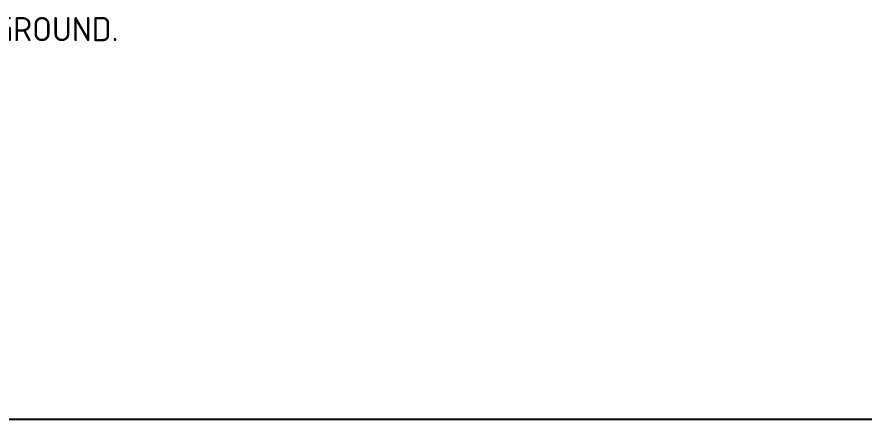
# Model space of a CAD drawing. Header units: millimetres. Extents: x 0 to 420, y 0 to 297.
# Drawn here: x 210 to 315, y 4.5 to 54.4 of the extents above; entities that cross this region are included whole.
import ezdxf
from ezdxf.enums import TextEntityAlignment as Align

# ---------------------------------------------------------------- set-up
doc = ezdxf.new("R2010")
doc.units = ezdxf.units.MM
for name, color, linetype in [('T25', 1, 'Continuous'), ('TBLK18', 4, 'Continuous'), ('TBLK25', 1, 'Continuous'), ('TBLK35', 3, 'Continuous'), ('TBLK50', 7, 'Continuous')]:
    doc.layers.add(name, color=color, linetype=linetype)
doc.styles.add('ISO', font='iso3098b')

# ---------------------------------------------------------------- blocks, each defined once
blk = doc.blocks.new('A3BBLK')
at = {"layer": 'TBLK50'}
blk.add_line((13, 4.5), (415.5, 4.5), dxfattribs=at)
blk = doc.blocks.new('title block')
blk.add_blockref('A3BBLK', (0, 0))
at = {"layer": 'TBLK18', "style": 'ISO'}
blk.add_attdef('MR_DIRECTORATE', text='', height=1.5, dxfattribs=at).set_placement((381.5, 67.12), align=Align.CENTER)
for tag, p in [('STREET_NAME', (355.51, 61.1)), ('SUBURB_POSTCODE', (388.49, 61.1)), ('TELEPHONE_NO.', (368.31, 58.84)), ('FAX_NO.', (393.56, 58.84))]:
    blk.add_attdef(tag, p, '', height=1.5, dxfattribs=at)
at = {"layer": 'TBLK25', "style": 'ISO'}
for tag, height, p in [('MR_BRANCH', 2, (381.5, 64.2)), ('ROAD_SECTION', 1.75, (384.5, 29.16)), ('SLK', 1.75, (384.5, 26.11)), ('CHAINAGE', 1.75, (384.5, 19.21))]:
    blk.add_attdef(tag, text='', height=height, dxfattribs=at).set_placement(p, align=Align.CENTER)
for tag, p, height in [('FILE_NUMBER', (371.77, 53.24), 2.5), ('DESIGNED_/_DRAWN', (371.77, 48.49), 2), ('VERIFIED', (371.77, 43.49), 2), ('APPROVED', (371.77, 38.49), 2), ('LOCAL_AUTHORITY', (370.48, 16.73), 1.25)]:
    blk.add_attdef(tag, p, '', height=height, dxfattribs=at)
at = {"layer": 'TBLK35', "style": 'ISO', "width": 0.9}
for tag, p in [('ROAD_PROJECT&NUMBER', (384.5, 32.23)), ('DRAWING_DESCRIPTION', (384.5, 22.29))]:
    blk.add_attdef(tag, text='', height=2.5, dxfattribs=at).set_placement(p, align=Align.CENTER)
at = {"layer": 'TBLK50', "style": 'ISO'}
blk.add_attdef('DRG_NUMBER', (356.8, 6.02), '', height=5, dxfattribs=at)

msp = doc.modelspace()

# ---------------------------------------------------------------- block references
at = {"color": 1}
msp.add_blockref('title block', (0, 0), dxfattribs=at)

# ---------------------------------------------------------------- texts
at = {"layer": 'T25', "color": 3, "style": 'ISO'}
msp.add_text('2. COLOURS   : WHITE RETROREFLECTIVE SYMBOL AND BORDER ON BROWN RETROREFLECTIVE BACKGROUND.', height=3, dxfattribs=at).set_placement((25.279612, 51.355479))

doc.saveas('drawing.dxf')
